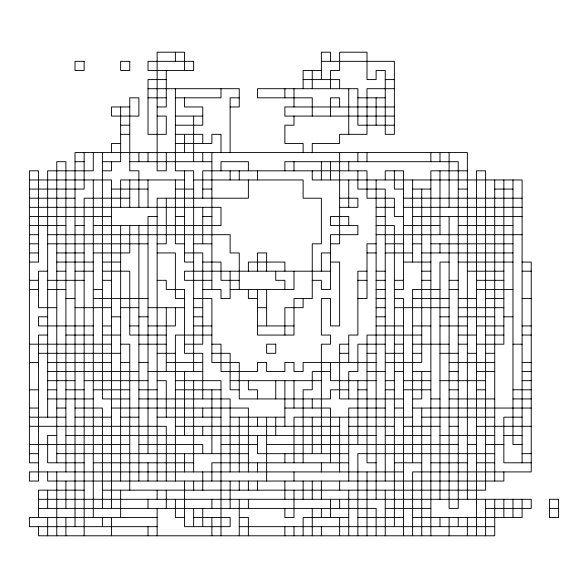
<?xml version="1.0" encoding="UTF-8"?>
<svg xmlns="http://www.w3.org/2000/svg" width="588" height="588" viewBox="0 0 588 588"><rect width="100%" height="100%" fill="white"/><g stroke="black" fill="none" stroke-linecap="round" stroke-linejoin="round"><path stroke-width="0.88" d="M321.371 61.336L394.364 61.336L394.364 134.329L385.243 134.329L385.243 70.457L376.114 70.457L376.114 79.586L366.993 79.586L366.993 52.207L339.621 52.207L339.621 70.457L330.5 70.457L330.5 88.707M321.371 70.457L303.121 70.457L303.121 88.707M166.264 79.586L148.014 79.586L148.014 134.329L166.264 134.329L166.264 116.079L157.136 116.079M303.121 79.586L339.621 79.586L339.621 88.707M385.243 79.586L394.364 79.586M148.014 88.707L239.257 88.707L239.257 106.957L230.129 106.957M394.364 88.707L366.993 88.707L366.993 134.329L339.621 134.329L339.621 143.45L312.25 143.45L312.25 152.579M148.014 97.828L166.264 97.828M175.386 97.828L221.007 97.828L221.007 88.707M239.257 97.828L230.129 97.828L230.129 152.579M357.871 97.828L385.243 97.828M129.764 106.957L111.514 106.957L111.514 116.079L138.893 116.079L138.893 97.828L129.764 97.828L129.764 170.821L138.893 170.821L138.893 207.321M157.136 106.957L166.264 106.957L166.264 70.457M394.364 106.957L284.879 106.957L284.879 116.079L394.364 116.079M175.386 116.079L202.757 116.079M120.643 125.2L129.764 125.2M175.386 125.2L202.757 125.2L202.757 106.957L184.507 106.957L184.507 97.828M394.364 125.2L357.871 125.2L357.871 88.707L257.5 88.707L257.5 97.828L312.25 97.828L312.25 116.079M120.643 134.329L129.764 134.329M175.386 134.329L202.757 134.329L202.757 143.45M120.643 143.45L111.514 143.45L111.514 152.579M175.386 143.45L211.886 143.45L211.886 134.329L221.007 134.329L221.007 152.579M75.021 161.7L84.143 161.7M102.393 161.7L120.643 161.7L120.643 106.957M129.764 161.7L211.886 161.7M102.393 170.821L111.514 170.821L111.514 161.7M467.357 170.821L430.864 170.821L430.864 535.793M29.4 179.95L111.514 179.95L111.514 508.414M184.507 179.95L120.643 179.95L120.643 207.321M193.636 179.95L303.121 179.95L303.121 198.2L321.371 198.2L321.371 243.814L312.25 243.814L312.25 298.564L294 298.564L294 335.057L257.5 335.057L257.5 289.436M29.4 189.071L84.143 189.071L84.143 152.579M111.514 189.071L148.014 189.071M175.386 189.071L193.636 189.071M202.757 189.071L211.886 189.071M403.493 189.071L394.364 189.071L394.364 170.821M412.614 189.071L430.864 189.071M458.236 189.071L467.357 189.071M494.728 189.071L512.979 189.071M29.4 198.2L75.021 198.2M129.764 198.2L84.143 198.2L84.143 535.793M339.621 198.2L357.871 198.2L357.871 207.321L339.621 207.321M403.493 198.2L522.1 198.2M29.4 207.321L221.007 207.321L221.007 225.571L93.272 225.571M376.114 207.321L394.364 207.321M403.493 207.321L522.1 207.321M29.4 216.443L111.514 216.443M157.136 216.443L148.014 216.443L148.014 453.671M175.386 216.443L184.507 216.443M202.757 216.443L211.886 216.443M376.114 216.443L385.243 216.443M403.493 216.443L394.364 216.443L394.364 198.2L366.993 198.2L366.993 170.821L202.757 170.821L202.757 198.2M412.614 216.443L522.1 216.443M29.4 225.571L65.9 225.571M75.021 225.571L84.143 225.571M376.114 225.571L394.364 225.571L394.364 526.664M403.493 225.571L439.986 225.571M458.236 225.571L512.979 225.571M29.4 234.693L38.521 234.693M47.65 234.693L230.129 234.693L230.129 252.943L239.257 252.943L239.257 289.436M376.114 234.693L522.1 234.693M29.4 243.814L38.521 243.814M47.65 243.814L148.014 243.814M157.136 243.814L166.264 243.814L166.264 198.2M184.507 243.814L175.386 243.814L175.386 179.95M193.636 243.814L211.886 243.814M330.5 243.814L339.621 243.814L339.621 152.579M376.114 243.814L366.993 243.814L366.993 298.564L357.871 298.564M385.243 243.814L403.493 243.814M412.614 243.814L421.736 243.814M430.864 243.814L512.979 243.814M29.4 252.943L38.521 252.943M56.771 252.943L84.143 252.943M93.272 252.943L129.764 252.943L129.764 225.571M157.136 252.943L175.386 252.943L175.386 298.564L184.507 298.564M184.507 252.943L202.757 252.943L202.757 344.186L184.507 344.186M330.5 252.943L321.371 252.943L321.371 271.193M366.993 252.943L376.114 252.943M385.243 252.943L412.614 252.943M421.736 252.943L512.979 252.943M29.4 262.064L38.521 262.064L38.521 170.821L29.4 170.821L29.4 462.8L38.521 462.8M56.771 262.064L93.272 262.064M102.393 262.064L120.643 262.064M193.636 262.064L184.507 262.064L184.507 170.821M202.757 262.064L221.007 262.064L221.007 280.314L239.257 280.314M330.5 262.064L339.621 262.064L339.621 325.936L330.5 325.936L330.5 298.564L321.371 298.564L321.371 335.057L330.5 335.057L330.5 344.186L321.371 344.186L321.371 453.671M403.493 262.064L430.864 262.064M449.107 262.064L439.986 262.064L439.986 499.293M458.236 262.064L512.979 262.064M522.1 262.064L531.229 262.064L531.229 471.921L412.614 471.921L412.614 535.793M47.65 271.193L38.521 271.193L38.521 307.686L56.771 307.686M56.771 271.193L65.9 271.193M75.021 271.193L93.272 271.193M102.393 271.193L129.764 271.193L129.764 335.057L166.264 335.057M330.5 271.193L184.507 271.193L184.507 280.314L211.886 280.314M366.993 271.193L357.871 271.193L357.871 335.057L348.743 335.057L348.743 362.428M376.114 271.193L385.243 271.193M421.736 271.193L430.864 271.193M467.357 271.193L503.857 271.193M522.1 271.193L531.229 271.193M29.4 280.314L38.521 280.314M47.65 280.314L84.143 280.314M102.393 280.314L111.514 280.314M157.136 280.314L166.264 280.314L166.264 289.436L184.507 289.436L184.507 353.307L202.757 353.307L202.757 398.929M312.25 280.314L321.371 280.314L321.371 289.436L330.5 289.436L330.5 234.693L357.871 234.693L357.871 225.571L330.5 225.571L330.5 216.443L348.743 216.443L348.743 225.571M357.871 280.314L366.993 280.314M376.114 280.314L385.243 280.314M394.364 280.314L403.493 280.314M421.736 280.314L430.864 280.314M449.107 280.314L458.236 280.314M476.486 280.314L503.857 280.314M29.4 289.436L38.521 289.436M47.65 289.436L65.9 289.436M93.272 289.436L102.393 289.436M202.757 289.436L221.007 289.436L221.007 298.564L230.129 298.564L230.129 271.193M230.129 289.436L294 289.436L294 271.193M376.114 289.436L385.243 289.436M394.364 289.436L403.493 289.436L403.493 170.821L385.243 170.821L385.243 179.95M439.986 289.436L412.614 289.436L412.614 462.8M449.107 289.436L458.236 289.436M476.486 289.436L512.979 289.436M65.9 298.564L75.021 298.564M93.272 298.564L148.014 298.564M193.636 298.564L211.886 298.564L211.886 362.428L239.257 362.428L239.257 398.929L330.5 398.929L330.5 389.8L348.743 389.8M257.5 298.564L248.379 298.564L248.379 289.436M376.114 298.564L385.243 298.564M394.364 298.564L403.493 298.564L403.493 535.793M412.614 298.564L449.107 298.564M458.236 298.564L476.486 298.564M485.607 298.564L503.857 298.564M522.1 298.564L531.229 298.564M75.021 307.686L111.514 307.686M120.643 307.686L138.893 307.686M148.014 307.686L184.507 307.686M193.636 307.686L202.757 307.686M257.5 307.686L266.629 307.686M376.114 307.686L385.243 307.686M394.364 307.686L449.107 307.686M458.236 307.686L503.857 307.686M47.65 316.807L38.521 316.807L38.521 325.936L93.272 325.936M111.514 316.807L120.643 316.807M138.893 316.807L148.014 316.807M193.636 316.807L202.757 316.807M376.114 316.807L385.243 316.807M439.986 316.807L449.107 316.807M458.236 316.807L494.728 316.807M503.857 316.807L512.979 316.807M102.393 325.936L111.514 325.936M129.764 325.936L138.893 325.936M148.014 325.936L175.386 325.936L175.386 307.686M193.636 325.936L211.886 325.936M257.5 325.936L294 325.936M376.114 325.936L403.493 325.936M412.614 325.936L430.864 325.936M439.986 325.936L467.357 325.936M476.486 325.936L503.857 325.936M522.1 325.936L531.229 325.936M47.65 335.057L38.521 335.057L38.521 481.043L29.4 481.043L29.4 471.921L403.493 471.921M65.9 335.057L93.272 335.057M102.393 335.057L120.643 335.057M211.886 335.057L175.386 335.057L175.386 481.043M421.736 335.057L366.993 335.057L366.993 462.8L376.114 462.8M458.236 335.057L476.486 335.057M485.607 335.057L503.857 335.057M522.1 335.057L531.229 335.057M29.4 344.186L111.514 344.186M120.643 344.186L129.764 344.186L129.764 490.171M138.893 344.186L166.264 344.186M211.886 344.186L221.007 344.186L221.007 371.557L257.5 371.557L257.5 362.428L266.629 362.428L266.629 371.557L284.879 371.557L284.879 362.428L294 362.428L294 371.557L303.121 371.557L303.121 362.428L376.114 362.428M348.743 344.186L339.621 344.186L339.621 398.929L403.493 398.929M385.243 344.186L357.871 344.186L357.871 371.557L348.743 371.557L348.743 398.929M394.364 344.186L403.493 344.186M412.614 344.186L449.107 344.186M458.236 344.186L467.357 344.186M476.486 344.186L503.857 344.186L503.857 179.95M512.979 344.186L522.1 344.186M38.521 353.307L120.643 353.307M157.136 353.307L175.386 353.307M211.886 353.307L230.129 353.307L230.129 389.8L239.257 389.8M339.621 353.307L348.743 353.307M366.993 353.307L376.114 353.307M385.243 353.307L403.493 353.307M412.614 353.307L421.736 353.307M439.986 353.307L458.236 353.307M467.357 353.307L476.486 353.307M485.607 353.307L494.728 353.307M29.4 362.428L38.521 362.428M47.65 362.428L111.514 362.428M120.643 362.428L129.764 362.428M138.893 362.428L148.014 362.428M166.264 362.428L202.757 362.428M385.243 362.428L421.736 362.428L421.736 189.071M449.107 362.428L494.728 362.428M522.1 362.428L531.229 362.428M47.65 371.557L138.893 371.557M148.014 371.557L202.757 371.557M330.5 371.557L312.25 371.557L312.25 389.8L303.121 389.8L303.121 462.8M366.993 371.557L385.243 371.557M394.364 371.557L403.493 371.557M412.614 371.557L430.864 371.557M449.107 371.557L458.236 371.557M476.486 371.557L494.728 371.557M522.1 371.557L531.229 371.557M47.65 380.679L75.021 380.679M84.143 380.679L148.014 380.679M157.136 380.679L166.264 380.679L166.264 417.179M175.386 380.679L221.007 380.679L221.007 535.793M230.129 380.679L321.371 380.679M376.114 380.679L330.5 380.679L330.5 362.428M385.243 380.679L394.364 380.679M403.493 380.679L430.864 380.679M439.986 380.679L485.607 380.679M522.1 380.679L531.229 380.679M29.4 389.8L38.521 389.8M47.65 389.8L56.771 389.8M65.9 389.8L84.143 389.8M93.272 389.8L129.764 389.8M138.893 389.8L157.136 389.8M175.386 389.8L221.007 389.8M357.871 389.8L366.993 389.8M385.243 389.8L394.364 389.8M403.493 389.8L430.864 389.8M449.107 389.8L458.236 389.8M476.486 389.8L485.607 389.8M512.979 389.8L531.229 389.8M47.65 398.929L93.272 398.929M129.764 398.929L102.393 398.929L102.393 152.579M138.893 398.929L230.129 398.929L230.129 471.921M412.614 398.929L421.736 398.929L421.736 371.557M430.864 398.929L439.986 398.929M449.107 398.929L494.728 398.929M512.979 398.929L531.229 398.929M29.4 408.05L38.521 408.05M56.771 408.05L65.9 408.05M75.021 408.05L102.393 408.05L102.393 508.414M111.514 408.05L248.379 408.05L248.379 471.921M284.879 408.05L330.5 408.05L330.5 462.8M385.243 408.05L348.743 408.05L348.743 481.043M394.364 408.05L403.493 408.05M412.614 408.05L531.229 408.05M29.4 417.179L65.9 417.179M75.021 417.179L111.514 417.179M120.643 417.179L138.893 417.179M157.136 417.179L221.007 417.179M230.129 417.179L284.879 417.179M412.614 417.179L294 417.179L294 462.8M421.736 417.179L494.728 417.179M522.1 417.179L503.857 417.179L503.857 462.8L531.229 462.8M29.4 426.3L166.264 426.3L166.264 481.043M175.386 426.3L339.621 426.3M348.743 426.3L394.364 426.3M403.493 426.3L439.986 426.3M449.107 426.3L458.236 426.3M476.486 426.3L531.229 426.3M56.771 435.421L47.65 435.421L47.65 462.8L84.143 462.8M65.9 435.421L376.114 435.421M385.243 435.421L430.864 435.421M439.986 435.421L494.728 435.421M503.857 435.421L522.1 435.421M29.4 444.55L129.764 444.55M138.893 444.55L202.757 444.55L202.757 453.671M221.007 444.55L257.5 444.55M266.629 444.55L458.236 444.55M467.357 444.55L476.486 444.55M485.607 444.55L503.857 444.55M522.1 444.55L512.979 444.55L512.979 179.95M29.4 453.671L38.521 453.671M56.771 453.671L248.379 453.671M348.743 453.671L257.5 453.671L257.5 435.421M494.728 453.671L357.871 453.671L357.871 535.793M522.1 453.671L531.229 453.671M93.272 462.8L193.636 462.8M348.743 462.8L211.886 462.8L211.886 481.043M394.364 462.8L421.736 462.8M430.864 462.8L467.357 462.8M476.486 462.8L494.728 462.8M84.143 490.171L38.521 490.171L38.521 517.543M102.393 490.171L485.607 490.171L485.607 170.821L476.486 170.821L476.486 535.793M38.521 499.293L531.229 499.293L531.229 508.414L485.607 508.414M38.521 508.414L376.114 508.414L376.114 535.793M385.243 508.414L430.864 508.414M549.479 508.414L558.6 508.414M157.136 517.543L29.4 517.543L29.4 526.664L157.136 526.664M184.507 517.543L175.386 517.543L175.386 499.293M193.636 517.543L230.129 517.543L230.129 526.664L184.507 526.664L184.507 481.043M239.257 517.543L248.379 517.543L248.379 535.793M348.743 517.543L303.121 517.543L303.121 535.793M357.871 517.543L403.493 517.543M412.614 517.543L522.1 517.543L522.1 499.293M239.257 526.664L494.728 526.664M522.1 462.8L522.1 179.95L312.25 179.95L312.25 170.821M512.979 499.293L512.979 517.543M503.857 471.921L503.857 481.043L47.65 481.043L47.65 471.921M503.857 499.293L503.857 517.543M494.728 179.95L494.728 481.043M494.728 499.293L494.728 535.793L38.521 535.793L38.521 526.664M485.607 499.293L485.607 535.793M467.357 499.293L467.357 152.579L75.021 152.579L75.021 526.664M467.357 517.543L467.357 535.793M458.236 517.543L458.236 526.664M449.107 152.579L449.107 207.321M449.107 216.443L449.107 508.414L458.236 508.414L458.236 161.7L284.879 161.7L284.879 170.821M449.107 517.543L449.107 535.793M439.986 152.579L439.986 161.7M439.986 170.821L439.986 234.693M439.986 243.814L439.986 252.943M439.986 517.543L439.986 526.664M430.864 152.579L430.864 161.7M421.736 408.05L421.736 535.793M412.614 179.95L412.614 262.064M385.243 481.043L385.243 189.071L357.871 189.071L357.871 170.821M385.243 490.171L385.243 535.793M376.114 97.828L376.114 125.2M376.114 179.95L376.114 499.293M366.993 152.579L366.993 161.7M366.993 471.921L366.993 535.793M357.871 152.579L357.871 161.7M357.871 380.679L357.871 444.55M348.743 88.707L348.743 134.329M348.743 161.7L348.743 170.821M348.743 179.95L348.743 207.321M348.743 490.171L348.743 535.793M339.621 106.957L339.621 97.828L330.5 97.828L330.5 116.079M339.621 417.179L339.621 471.921M339.621 481.043L339.621 490.171M339.621 499.293L339.621 508.414M339.621 517.543L339.621 535.793M330.5 61.336L330.5 52.207L321.371 52.207L321.371 79.586M330.5 161.7L330.5 179.95M330.5 499.293L330.5 517.543M321.371 161.7L321.371 179.95M321.371 462.8L321.371 471.921M321.371 481.043L321.371 499.293M321.371 508.414L321.371 517.543M321.371 526.664L321.371 535.793M312.25 70.457L312.25 88.707M312.25 398.929L312.25 408.05M312.25 417.179L312.25 453.671M312.25 481.043L312.25 499.293M312.25 508.414L312.25 535.793M303.121 152.579L303.121 143.45L284.879 143.45L284.879 125.2L294 125.2L294 116.079M303.121 298.564L303.121 307.686L284.879 307.686L284.879 335.057M303.121 481.043L303.121 499.293M294 88.707L294 106.957M294 161.7L294 170.821M294 380.679L294 408.05M294 471.921L294 481.043M294 490.171L294 517.543L284.879 517.543L284.879 508.414M294 526.664L294 535.793M284.879 88.707L284.879 97.828M284.879 271.193L284.879 262.064L248.379 262.064L248.379 271.193M284.879 289.436L284.879 280.314L275.75 280.314L275.75 271.193M284.879 380.679L284.879 426.3M284.879 453.671L284.879 462.8M284.879 481.043L284.879 499.293M284.879 526.664L284.879 535.793M275.75 380.679L275.75 398.929M275.75 417.179L275.75 435.421M266.629 271.193L266.629 252.943L257.5 252.943L257.5 271.193M266.629 289.436L266.629 325.936M266.629 417.179L266.629 481.043M257.5 170.821L257.5 179.95M257.5 398.929L257.5 389.8L248.379 389.8L248.379 380.679M257.5 417.179L257.5 426.3M257.5 462.8L257.5 471.921M257.5 481.043L257.5 490.171M248.379 170.821L248.379 161.7L221.007 161.7L221.007 170.821M248.379 179.95L248.379 198.2L157.136 198.2L157.136 481.043M248.379 481.043L248.379 490.171M248.379 499.293L248.379 508.414M239.257 170.821L239.257 179.95M239.257 417.179L239.257 471.921M239.257 481.043L239.257 490.171M239.257 499.293L239.257 535.793M230.129 170.821L230.129 179.95M230.129 481.043L230.129 508.414M211.886 152.579L211.886 289.436M211.886 389.8L211.886 453.671M211.886 499.293L211.886 508.414M211.886 517.543L211.886 535.793M202.757 152.579L202.757 161.7M202.757 207.321L202.757 243.814M202.757 408.05L202.757 417.179M202.757 426.3L202.757 435.421M202.757 471.921L202.757 490.171M202.757 508.414L202.757 526.664M193.636 116.079L193.636 161.7M193.636 371.557L193.636 170.821L175.386 170.821L175.386 88.707M193.636 380.679L193.636 471.921M193.636 481.043L193.636 490.171M193.636 508.414L193.636 526.664M184.507 70.457L184.507 52.207L157.136 52.207L157.136 170.821L166.264 170.821L166.264 152.579M184.507 134.329L184.507 152.579M184.507 371.557L184.507 435.421M184.507 453.671L184.507 471.921M175.386 52.207L175.386 61.336M166.264 307.686L166.264 371.557M166.264 490.171L166.264 508.414M157.136 490.171L157.136 499.293M157.136 508.414L157.136 535.793M148.014 152.579L148.014 161.7M148.014 179.95L148.014 207.321M148.014 462.8L148.014 481.043M148.014 499.293L148.014 508.414M148.014 526.664L148.014 535.793M138.893 152.579L138.893 161.7M138.893 225.571L138.893 481.043M129.764 179.95L129.764 207.321M120.643 225.571L120.643 481.043M120.643 490.171L120.643 517.543M111.514 517.543L111.514 535.793M102.393 517.543L102.393 526.664M93.272 152.579L93.272 170.821L47.65 170.821L47.65 417.179M93.272 179.95L93.272 517.543M65.9 471.921L65.9 161.7L56.771 161.7L56.771 462.8M65.9 481.043L65.9 508.414M65.9 517.543L65.9 535.793M56.771 471.921L56.771 535.793M47.65 490.171L47.65 508.414M47.65 517.543L47.65 535.793M84.143 61.336L75.021 61.336L75.021 70.457L84.143 70.457L84.143 61.336M129.764 61.336L120.643 61.336L120.643 70.457L129.764 70.457L129.764 61.336M193.636 61.336L148.014 61.336L148.014 70.457L193.636 70.457L193.636 61.336M275.75 344.186L266.629 344.186L266.629 353.307L275.75 353.307L275.75 344.186M558.6 499.293L549.479 499.293L549.479 517.543L558.6 517.543L558.6 499.293"/></g></svg>
